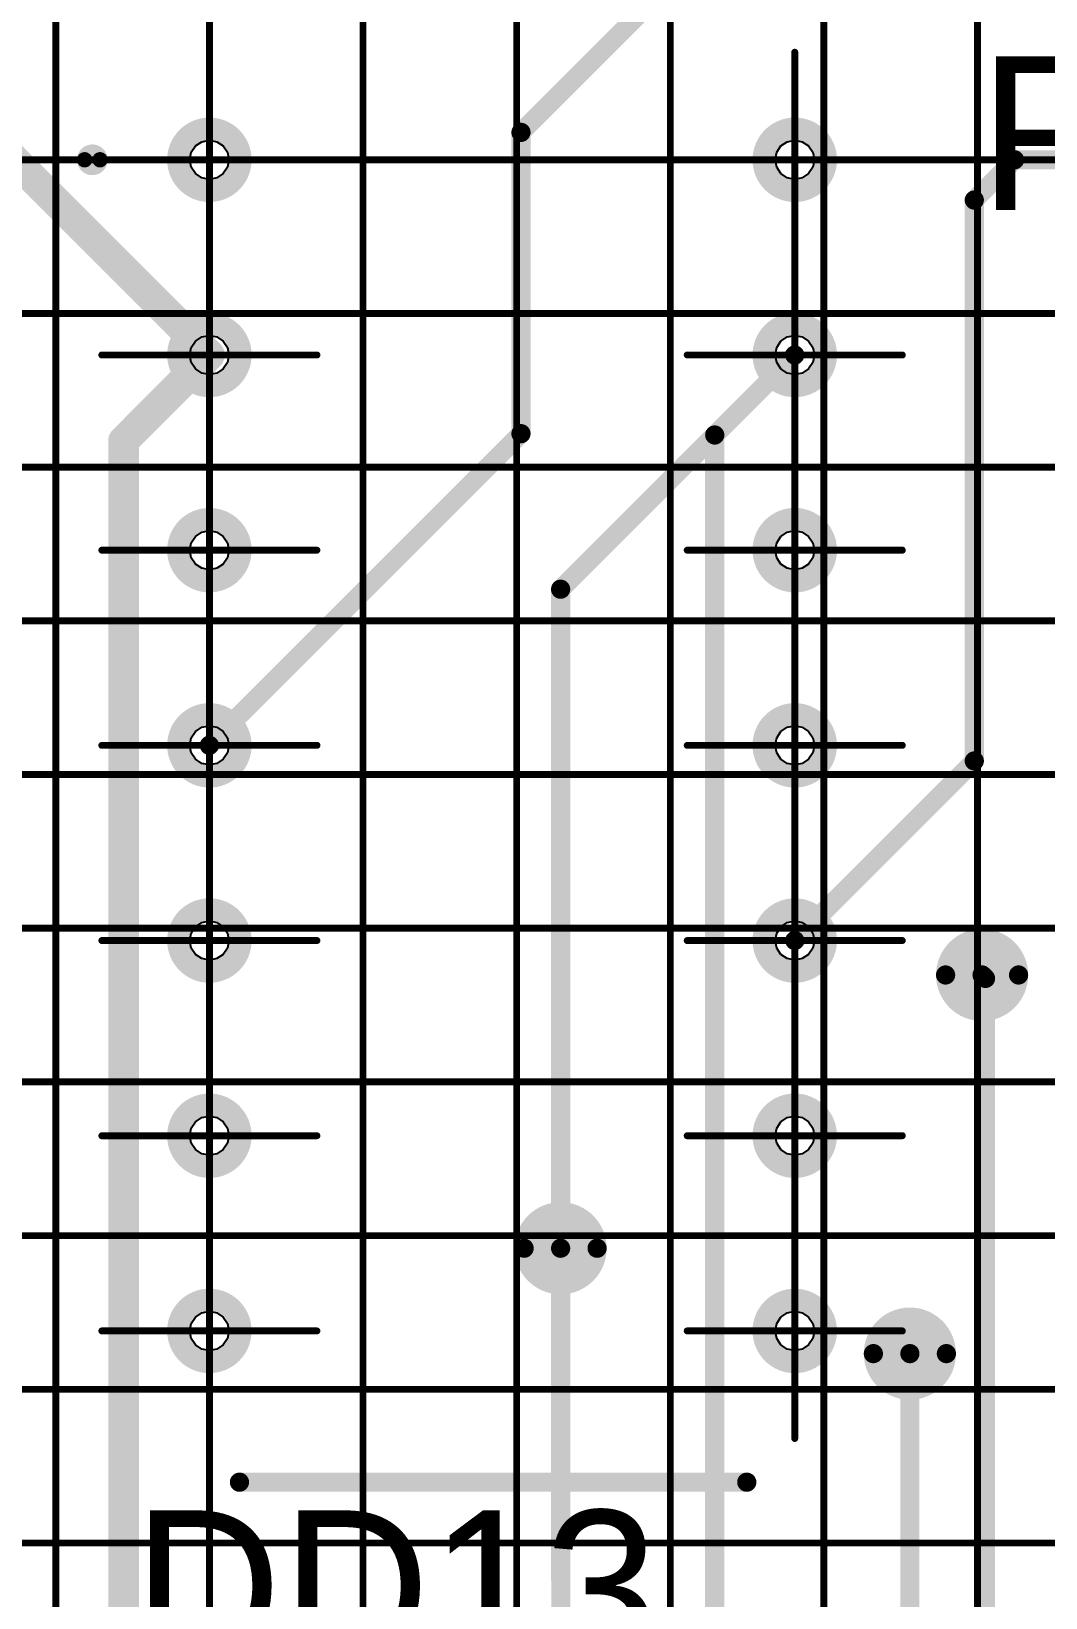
# Model space of a CAD drawing. Header units: millimetres. Extents: x 0 to 841, y 0 to 2540.
# Drawn here: x 252.36 to 278.77, y 2345.58 to 2386.34 of the extents above; entities that cross this region are included whole.
import ezdxf

# ---------------------------------------------------------------- set-up
doc = ezdxf.new("R2010")
doc.units = ezdxf.units.MM
for name, color, linetype in [('Mechanical11', 56, 'Continuous'), ('Mechanical12', 56, 'Continuous'), ('Mechanical7', 56, 'Continuous'), ('Mechanical9', 56, 'Continuous')]:
    doc.layers.add(name, color=color, linetype=linetype)

# ---------------------------------------------------------------- blocks, each defined once
blk = doc.blocks.new('BOASVIEW______T___O_______2_1_33_1_B_1')
at = {"layer": 'Mechanical12'}
for points, const_width in [([(184.8, 132, 1), (183.2, 132, 1)], 0.6), ([(200.04, 132, 1), (198.44, 132, 1)], 0.6), ([(181.152, 132, 1), (180.752, 132, 1)], 0.4), ([(180.652, 132, 1), (180.852, 132, 1)], 0.2), ([(181.052, 132, 1), (181.252, 132, 1)], 0.2), ([(183.05, 132, 1), (183.35, 132, 1)], 0.3), ([(184.65, 132, 1), (184.95, 132, 1)], 0.3), ([(198.29, 132, 1), (198.59, 132, 1)], 0.3), ([(199.89, 132, 1), (200.19, 132, 1)], 0.3), ([(184.8, 126.92, 1), (183.2, 126.92, 1)], 0.6), ([(200.04, 126.92, 1), (198.44, 126.92, 1)], 0.6), ([(183.05, 126.92, 1), (183.35, 126.92, 1)], 0.3), ([(184.65, 126.92, 1), (184.95, 126.92, 1)], 0.3), ([(198.29, 126.92, 1), (198.59, 126.92, 1)], 0.3), ([(199.89, 126.92, 1), (200.19, 126.92, 1)], 0.3), ([(184.8, 121.84, 1), (183.2, 121.84, 1)], 0.6), ([(200.04, 121.84, 1), (198.44, 121.84, 1)], 0.6), ([(183.05, 121.84, 1), (183.35, 121.84, 1)], 0.3), ([(184.65, 121.84, 1), (184.95, 121.84, 1)], 0.3), ([(198.29, 121.84, 1), (198.59, 121.84, 1)], 0.3), ([(199.89, 121.84, 1), (200.19, 121.84, 1)], 0.3), ([(184.8, 116.76, 1), (183.2, 116.76, 1)], 0.6), ([(200.04, 116.76, 1), (198.44, 116.76, 1)], 0.6), ([(183.05, 116.76, 1), (183.35, 116.76, 1)], 0.3), ([(184.65, 116.76, 1), (184.95, 116.76, 1)], 0.3), ([(198.29, 116.76, 1), (198.59, 116.76, 1)], 0.3), ([(199.89, 116.76, 1), (200.19, 116.76, 1)], 0.3), ([(184.8, 111.68, 1), (183.2, 111.68, 1)], 0.6), ([(200.04, 111.68, 1), (198.44, 111.68, 1)], 0.6), ([(183.05, 111.68, 1), (183.35, 111.68, 1)], 0.3), ([(184.65, 111.68, 1), (184.95, 111.68, 1)], 0.3), ([(198.29, 111.68, 1), (198.59, 111.68, 1)], 0.3), ([(199.89, 111.68, 1), (200.19, 111.68, 1)], 0.3), ([(184.8, 106.6, 1), (183.2, 106.6, 1)], 0.6), ([(200.04, 106.6, 1), (198.44, 106.6, 1)], 0.6), ([(183.05, 106.6, 1), (183.35, 106.6, 1)], 0.3), ([(184.65, 106.6, 1), (184.95, 106.6, 1)], 0.3), ([(198.29, 106.6, 1), (198.59, 106.6, 1)], 0.3), ([(199.89, 106.6, 1), (200.19, 106.6, 1)], 0.3), ([(184.8, 101.52, 1), (183.2, 101.52, 1)], 0.6), ([(200.04, 101.52, 1), (198.44, 101.52, 1)], 0.6), ([(183.05, 101.52, 1), (183.35, 101.52, 1)], 0.3), ([(184.65, 101.52, 1), (184.95, 101.52, 1)], 0.3), ([(198.29, 101.52, 1), (198.59, 101.52, 1)], 0.3), ([(199.89, 101.52, 1), (200.19, 101.52, 1)], 0.3), ([(184.658, 97.583, 1), (184.908, 97.583, 1)], 0.25), ([(197.866, 97.583, 1), (198.116, 97.583, 1)], 0.25)]:
    blk.add_lwpolyline(points, format="xyb", close=True, dxfattribs=dict(at, const_width=const_width))
at = {"layer": 'Mechanical12', "const_width": 0.5}
blk.add_lwpolyline([(184.783, 97.583), (197.991, 97.583)], dxfattribs=at)
at = {"layer": 'Mechanical7', "const_width": 0.18}
for points in [[(184, 129.2), (184, 134.8)], [(199.24, 129.2), (199.24, 134.8)], [(181.2, 132), (186.8, 132)], [(196.44, 132), (202.04, 132)], [(184, 124.12), (184, 129.72)], [(199.24, 124.12), (199.24, 129.72)], [(181.2, 126.92), (186.8, 126.92)], [(196.44, 126.92), (202.04, 126.92)], [(184, 119.04), (184, 124.64)], [(199.24, 119.04), (199.24, 124.64)], [(181.2, 121.84), (186.8, 121.84)], [(196.44, 121.84), (202.04, 121.84)], [(184, 113.96), (184, 119.56)], [(199.24, 113.96), (199.24, 119.56)], [(181.2, 116.76), (186.8, 116.76)], [(196.44, 116.76), (202.04, 116.76)], [(184, 108.88), (184, 114.48)], [(199.24, 108.88), (199.24, 114.48)], [(181.2, 111.68), (186.8, 111.68)], [(196.44, 111.68), (202.04, 111.68)], [(184, 103.8), (184, 109.4)], [(199.24, 103.8), (199.24, 109.4)], [(181.2, 106.6), (186.8, 106.6)], [(196.44, 106.6), (202.04, 106.6)], [(184, 98.72), (184, 104.32)], [(199.24, 98.72), (199.24, 104.32)], [(181.2, 101.52), (186.8, 101.52)], [(196.44, 101.52), (202.04, 101.52)]]:
    blk.add_lwpolyline(points, dxfattribs=at)
at = {"layer": 'Mechanical7', "const_width": 0.09}
for points in [[(183.955, 134.8, 1), (184.045, 134.8, 1)], [(199.195, 134.8, 1), (199.285, 134.8, 1)], [(181.155, 132, 1), (181.245, 132, 1)], [(186.755, 132, 1), (186.845, 132, 1)], [(196.395, 132, 1), (196.485, 132, 1)], [(201.995, 132, 1), (202.085, 132, 1)], [(183.955, 129.72, 1), (184.045, 129.72, 1)], [(199.195, 129.72, 1), (199.285, 129.72, 1)], [(183.955, 129.2, 1), (184.045, 129.2, 1)], [(199.195, 129.2, 1), (199.285, 129.2, 1)], [(181.155, 126.92, 1), (181.245, 126.92, 1)], [(186.755, 126.92, 1), (186.845, 126.92, 1)], [(196.395, 126.92, 1), (196.485, 126.92, 1)], [(201.995, 126.92, 1), (202.085, 126.92, 1)], [(183.955, 124.64, 1), (184.045, 124.64, 1)], [(199.195, 124.64, 1), (199.285, 124.64, 1)], [(183.955, 124.12, 1), (184.045, 124.12, 1)], [(199.195, 124.12, 1), (199.285, 124.12, 1)], [(181.155, 121.84, 1), (181.245, 121.84, 1)], [(186.755, 121.84, 1), (186.845, 121.84, 1)], [(196.395, 121.84, 1), (196.485, 121.84, 1)], [(201.995, 121.84, 1), (202.085, 121.84, 1)], [(183.955, 119.56, 1), (184.045, 119.56, 1)], [(199.195, 119.56, 1), (199.285, 119.56, 1)], [(183.955, 119.04, 1), (184.045, 119.04, 1)], [(199.195, 119.04, 1), (199.285, 119.04, 1)], [(181.155, 116.76, 1), (181.245, 116.76, 1)], [(186.755, 116.76, 1), (186.845, 116.76, 1)], [(196.395, 116.76, 1), (196.485, 116.76, 1)], [(201.995, 116.76, 1), (202.085, 116.76, 1)], [(183.955, 114.48, 1), (184.045, 114.48, 1)], [(199.195, 114.48, 1), (199.285, 114.48, 1)], [(183.955, 113.96, 1), (184.045, 113.96, 1)], [(199.195, 113.96, 1), (199.285, 113.96, 1)], [(181.155, 111.68, 1), (181.245, 111.68, 1)], [(186.755, 111.68, 1), (186.845, 111.68, 1)], [(196.395, 111.68, 1), (196.485, 111.68, 1)], [(201.995, 111.68, 1), (202.085, 111.68, 1)], [(183.955, 109.4, 1), (184.045, 109.4, 1)], [(199.195, 109.4, 1), (199.285, 109.4, 1)], [(183.955, 108.88, 1), (184.045, 108.88, 1)], [(199.195, 108.88, 1), (199.285, 108.88, 1)], [(181.155, 106.6, 1), (181.245, 106.6, 1)], [(186.755, 106.6, 1), (186.845, 106.6, 1)], [(196.395, 106.6, 1), (196.485, 106.6, 1)], [(201.995, 106.6, 1), (202.085, 106.6, 1)], [(183.955, 104.32, 1), (184.045, 104.32, 1)], [(199.195, 104.32, 1), (199.285, 104.32, 1)], [(183.955, 103.8, 1), (184.045, 103.8, 1)], [(199.195, 103.8, 1), (199.285, 103.8, 1)], [(181.155, 101.52, 1), (181.245, 101.52, 1)], [(186.755, 101.52, 1), (186.845, 101.52, 1)], [(196.395, 101.52, 1), (196.485, 101.52, 1)], [(201.995, 101.52, 1), (202.085, 101.52, 1)], [(183.955, 98.72, 1), (184.045, 98.72, 1)], [(199.195, 98.72, 1), (199.285, 98.72, 1)]]:
    blk.add_lwpolyline(points, format="xyb", close=True, dxfattribs=at)
at = {"layer": 'Mechanical7'}
for s, p in [('R15', (204.043, 130.696)), ('DD13', (182.012, 92.85))]:
    blk.add_text(s, height=4, dxfattribs=at).set_placement(p)
blk = doc.blocks.new('BOASVIEW______T___L_____2_1_1_1_B_4')
at = {"layer": 'Mechanical11'}
for p, q in [((183.805, 132.471), (184, 132.51)), ((184, 132.51), (184, 132)), ((199.045, 132.471), (199.24, 132.51)), ((199.24, 132.51), (199.24, 132)), ((183.49, 132), (183.529, 132.195)), ((183.529, 132.195), (183.64, 132.36)), ((183.64, 132.36), (183.805, 132.471)), ((198.73, 132), (198.769, 132.195)), ((198.769, 132.195), (198.88, 132.36)), ((198.88, 132.36), (199.045, 132.471)), ((184, 132), (183.49, 132)), ((184, 132), (184.51, 132)), ((184, 131.49), (184, 132)), ((184.471, 131.805), (184.36, 131.64)), ((184.51, 132), (184.471, 131.805)), ((199.24, 132), (198.73, 132)), ((199.24, 132), (199.75, 132)), ((199.24, 131.49), (199.24, 132)), ((199.711, 131.805), (199.6, 131.64)), ((199.75, 132), (199.711, 131.805)), ((184.195, 131.529), (184, 131.49)), ((184.36, 131.64), (184.195, 131.529)), ((199.435, 131.529), (199.24, 131.49)), ((199.6, 131.64), (199.435, 131.529)), ((183.529, 127.115), (183.64, 127.28)), ((183.64, 127.28), (183.805, 127.391)), ((183.805, 127.391), (184, 127.43)), ((184, 127.43), (184, 126.92)), ((198.769, 127.115), (198.88, 127.28)), ((198.88, 127.28), (199.045, 127.391)), ((199.045, 127.391), (199.24, 127.43)), ((199.24, 127.43), (199.24, 126.92)), ((183.49, 126.92), (183.529, 127.115)), ((184, 126.92), (183.49, 126.92)), ((184, 126.92), (184.51, 126.92)), ((184, 126.41), (184, 126.92)), ((184.51, 126.92), (184.471, 126.725)), ((198.73, 126.92), (198.769, 127.115)), ((199.24, 126.92), (198.73, 126.92)), ((199.24, 126.92), (199.75, 126.92)), ((199.24, 126.41), (199.24, 126.92)), ((199.75, 126.92), (199.711, 126.725)), ((184.195, 126.449), (184, 126.41)), ((184.36, 126.56), (184.195, 126.449)), ((184.471, 126.725), (184.36, 126.56)), ((199.435, 126.449), (199.24, 126.41)), ((199.6, 126.56), (199.435, 126.449)), ((199.711, 126.725), (199.6, 126.56)), ((183.64, 122.2), (183.805, 122.311)), ((183.805, 122.311), (184, 122.35)), ((184, 122.35), (184, 121.84)), ((198.88, 122.2), (199.045, 122.311)), ((199.045, 122.311), (199.24, 122.35)), ((199.24, 122.35), (199.24, 121.84)), ((183.49, 121.84), (183.529, 122.035)), ((183.529, 122.035), (183.64, 122.2)), ((198.73, 121.84), (198.769, 122.035)), ((198.769, 122.035), (198.88, 122.2)), ((184, 121.84), (183.49, 121.84)), ((184, 121.84), (184.51, 121.84)), ((184, 121.33), (184, 121.84)), ((184.471, 121.645), (184.36, 121.48)), ((184.51, 121.84), (184.471, 121.645)), ((199.24, 121.84), (198.73, 121.84)), ((199.24, 121.84), (199.75, 121.84)), ((199.24, 121.33), (199.24, 121.84)), ((199.711, 121.645), (199.6, 121.48)), ((199.75, 121.84), (199.711, 121.645)), ((184.195, 121.369), (184, 121.33)), ((184.36, 121.48), (184.195, 121.369)), ((199.435, 121.369), (199.24, 121.33)), ((199.6, 121.48), (199.435, 121.369)), ((183.529, 116.955), (183.64, 117.12)), ((183.64, 117.12), (183.805, 117.231)), ((183.805, 117.231), (184, 117.27)), ((184, 117.27), (184, 116.76)), ((198.769, 116.955), (198.88, 117.12)), ((198.88, 117.12), (199.045, 117.231)), ((199.045, 117.231), (199.24, 117.27)), ((199.24, 117.27), (199.24, 116.76)), ((183.49, 116.76), (183.529, 116.955)), ((184, 116.76), (183.49, 116.76)), ((184, 116.76), (184.51, 116.76)), ((184, 116.25), (184, 116.76)), ((184.51, 116.76), (184.471, 116.565)), ((198.73, 116.76), (198.769, 116.955)), ((199.24, 116.76), (198.73, 116.76)), ((199.24, 116.76), (199.75, 116.76)), ((199.24, 116.25), (199.24, 116.76)), ((199.75, 116.76), (199.711, 116.565)), ((184.195, 116.289), (184, 116.25)), ((184.36, 116.4), (184.195, 116.289)), ((184.471, 116.565), (184.36, 116.4)), ((199.435, 116.289), (199.24, 116.25)), ((199.6, 116.4), (199.435, 116.289)), ((199.711, 116.565), (199.6, 116.4)), ((183.64, 112.04), (183.805, 112.151)), ((183.805, 112.151), (184, 112.19)), ((184, 112.19), (184, 111.68)), ((198.88, 112.04), (199.045, 112.151)), ((199.045, 112.151), (199.24, 112.19)), ((199.24, 112.19), (199.24, 111.68)), ((183.49, 111.68), (183.529, 111.875)), ((183.529, 111.875), (183.64, 112.04)), ((198.73, 111.68), (198.769, 111.875)), ((198.769, 111.875), (198.88, 112.04)), ((184, 111.68), (183.49, 111.68)), ((184, 111.68), (184.51, 111.68)), ((184, 111.17), (184, 111.68)), ((184.36, 111.32), (184.195, 111.209)), ((184.471, 111.485), (184.36, 111.32)), ((184.51, 111.68), (184.471, 111.485)), ((199.24, 111.68), (198.73, 111.68)), ((199.24, 111.68), (199.75, 111.68)), ((199.24, 111.17), (199.24, 111.68)), ((199.6, 111.32), (199.435, 111.209)), ((199.711, 111.485), (199.6, 111.32)), ((199.75, 111.68), (199.711, 111.485)), ((184.195, 111.209), (184, 111.17)), ((199.435, 111.209), (199.24, 111.17)), ((183.529, 106.795), (183.64, 106.96)), ((183.64, 106.96), (183.805, 107.071)), ((183.805, 107.071), (184, 107.11)), ((184, 107.11), (184, 106.6)), ((198.769, 106.795), (198.88, 106.96)), ((198.88, 106.96), (199.045, 107.071)), ((199.045, 107.071), (199.24, 107.11)), ((199.24, 107.11), (199.24, 106.6)), ((183.49, 106.6), (183.529, 106.795)), ((184, 106.6), (183.49, 106.6)), ((184, 106.6), (184.51, 106.6)), ((184, 106.09), (184, 106.6)), ((184.471, 106.405), (184.36, 106.24)), ((184.51, 106.6), (184.471, 106.405)), ((198.73, 106.6), (198.769, 106.795)), ((199.24, 106.6), (198.73, 106.6)), ((199.24, 106.6), (199.75, 106.6)), ((199.24, 106.09), (199.24, 106.6)), ((199.711, 106.405), (199.6, 106.24)), ((199.75, 106.6), (199.711, 106.405)), ((184.195, 106.129), (184, 106.09)), ((184.36, 106.24), (184.195, 106.129)), ((199.435, 106.129), (199.24, 106.09)), ((199.6, 106.24), (199.435, 106.129)), ((183.64, 101.88), (183.805, 101.991)), ((183.805, 101.991), (184, 102.03)), ((184, 102.03), (184, 101.52)), ((198.88, 101.88), (199.045, 101.991)), ((199.045, 101.991), (199.24, 102.03)), ((199.24, 102.03), (199.24, 101.52)), ((183.49, 101.52), (183.529, 101.715)), ((184, 101.52), (183.49, 101.52)), ((183.529, 101.715), (183.64, 101.88)), ((184, 101.52), (184.51, 101.52)), ((184, 101.01), (184, 101.52)), ((184.51, 101.52), (184.471, 101.325)), ((198.73, 101.52), (198.769, 101.715)), ((199.24, 101.52), (198.73, 101.52)), ((198.769, 101.715), (198.88, 101.88)), ((199.24, 101.52), (199.75, 101.52)), ((199.24, 101.01), (199.24, 101.52)), ((199.75, 101.52), (199.711, 101.325)), ((184.36, 101.16), (184.195, 101.049)), ((184.471, 101.325), (184.36, 101.16)), ((199.6, 101.16), (199.435, 101.049)), ((199.711, 101.325), (199.6, 101.16)), ((184.195, 101.049), (184, 101.01)), ((199.435, 101.049), (199.24, 101.01))]:
    blk.add_line(p, q, dxfattribs=at)
for points, const_width in [([(204.467, 110.784, 1), (203.767, 110.784, 1)], 0.7), ([(203.592, 110.784, 1), (203.942, 110.784, 1)], 0.35), ([(204.292, 110.784, 1), (204.642, 110.784, 1)], 0.35), ([(193.494, 103.672, 1), (192.794, 103.672, 1)], 0.7), ([(192.619, 103.672, 1), (192.969, 103.672, 1)], 0.35), ([(193.319, 103.672, 1), (193.669, 103.672, 1)], 0.35), ([(202.587, 100.929, 1), (201.887, 100.929, 1)], 0.7), ([(201.712, 100.929, 1), (202.062, 100.929, 1)], 0.35), ([(202.412, 100.929, 1), (202.762, 100.929, 1)], 0.35)]:
    blk.add_lwpolyline(points, format="xyb", close=True, dxfattribs=dict(at, const_width=const_width))
at = {"layer": 'Mechanical12'}
for p, q in [((184, 132), (184, 132.51)), ((184, 132.51), (184.195, 132.471)), ((199.24, 132), (199.24, 132.51)), ((199.24, 132.51), (199.435, 132.471)), ((184.195, 132.471), (184.36, 132.36)), ((184.36, 132.36), (184.471, 132.195)), ((184.471, 132.195), (184.51, 132)), ((199.435, 132.471), (199.6, 132.36)), ((199.6, 132.36), (199.711, 132.195)), ((199.711, 132.195), (199.75, 132)), ((183.49, 132), (184, 132)), ((183.529, 131.805), (183.49, 132)), ((183.64, 131.64), (183.529, 131.805)), ((184, 132), (184, 131.49)), ((184.51, 132), (184, 132)), ((198.73, 132), (199.24, 132)), ((198.769, 131.805), (198.73, 132)), ((198.88, 131.64), (198.769, 131.805)), ((199.24, 132), (199.24, 131.49)), ((199.75, 132), (199.24, 132)), ((183.805, 131.529), (183.64, 131.64)), ((184, 131.49), (183.805, 131.529)), ((199.045, 131.529), (198.88, 131.64)), ((199.24, 131.49), (199.045, 131.529)), ((184, 126.92), (184, 127.43)), ((184, 127.43), (184.195, 127.391)), ((184.195, 127.391), (184.36, 127.28)), ((184.36, 127.28), (184.471, 127.115)), ((199.24, 126.92), (199.24, 127.43)), ((199.24, 127.43), (199.435, 127.391)), ((199.435, 127.391), (199.6, 127.28)), ((199.6, 127.28), (199.711, 127.115)), ((183.49, 126.92), (184, 126.92)), ((183.529, 126.725), (183.49, 126.92)), ((184, 126.92), (184, 126.41)), ((184.51, 126.92), (184, 126.92)), ((184.471, 127.115), (184.51, 126.92)), ((198.73, 126.92), (199.24, 126.92)), ((198.769, 126.725), (198.73, 126.92)), ((199.24, 126.92), (199.24, 126.41)), ((199.75, 126.92), (199.24, 126.92)), ((199.711, 127.115), (199.75, 126.92)), ((183.64, 126.56), (183.529, 126.725)), ((183.805, 126.449), (183.64, 126.56)), ((184, 126.41), (183.805, 126.449)), ((198.88, 126.56), (198.769, 126.725)), ((199.045, 126.449), (198.88, 126.56)), ((199.24, 126.41), (199.045, 126.449)), ((184, 121.84), (184, 122.35)), ((184, 122.35), (184.195, 122.311)), ((184.195, 122.311), (184.36, 122.2)), ((199.24, 121.84), (199.24, 122.35)), ((199.24, 122.35), (199.435, 122.311)), ((199.435, 122.311), (199.6, 122.2)), ((184.36, 122.2), (184.471, 122.035)), ((184.471, 122.035), (184.51, 121.84)), ((199.6, 122.2), (199.711, 122.035)), ((199.711, 122.035), (199.75, 121.84)), ((183.49, 121.84), (184, 121.84)), ((183.529, 121.645), (183.49, 121.84)), ((183.64, 121.48), (183.529, 121.645)), ((184, 121.84), (184, 121.33)), ((184.51, 121.84), (184, 121.84)), ((198.73, 121.84), (199.24, 121.84)), ((198.769, 121.645), (198.73, 121.84)), ((198.88, 121.48), (198.769, 121.645)), ((199.24, 121.84), (199.24, 121.33)), ((199.75, 121.84), (199.24, 121.84)), ((183.805, 121.369), (183.64, 121.48)), ((184, 121.33), (183.805, 121.369)), ((199.045, 121.369), (198.88, 121.48)), ((199.24, 121.33), (199.045, 121.369)), ((184, 116.76), (184, 117.27)), ((184, 117.27), (184.195, 117.231)), ((184.195, 117.231), (184.36, 117.12)), ((184.36, 117.12), (184.471, 116.955)), ((199.24, 116.76), (199.24, 117.27)), ((199.24, 117.27), (199.435, 117.231)), ((199.435, 117.231), (199.6, 117.12)), ((199.6, 117.12), (199.711, 116.955)), ((183.49, 116.76), (184, 116.76)), ((183.529, 116.565), (183.49, 116.76)), ((184, 116.76), (184, 116.25)), ((184.51, 116.76), (184, 116.76)), ((184.471, 116.955), (184.51, 116.76)), ((198.73, 116.76), (199.24, 116.76)), ((198.769, 116.565), (198.73, 116.76)), ((199.24, 116.76), (199.24, 116.25)), ((199.75, 116.76), (199.24, 116.76)), ((199.711, 116.955), (199.75, 116.76)), ((183.64, 116.4), (183.529, 116.565)), ((183.805, 116.289), (183.64, 116.4)), ((184, 116.25), (183.805, 116.289)), ((198.88, 116.4), (198.769, 116.565)), ((199.045, 116.289), (198.88, 116.4)), ((199.24, 116.25), (199.045, 116.289)), ((184, 111.68), (184, 112.19)), ((184, 112.19), (184.195, 112.151)), ((184.195, 112.151), (184.36, 112.04)), ((199.24, 111.68), (199.24, 112.19)), ((199.24, 112.19), (199.435, 112.151)), ((199.435, 112.151), (199.6, 112.04)), ((184.36, 112.04), (184.471, 111.875)), ((184.471, 111.875), (184.51, 111.68)), ((199.6, 112.04), (199.711, 111.875)), ((199.711, 111.875), (199.75, 111.68)), ((183.49, 111.68), (184, 111.68)), ((183.529, 111.485), (183.49, 111.68)), ((183.64, 111.32), (183.529, 111.485)), ((183.805, 111.209), (183.64, 111.32)), ((184, 111.68), (184, 111.17)), ((184.51, 111.68), (184, 111.68)), ((198.73, 111.68), (199.24, 111.68)), ((198.769, 111.485), (198.73, 111.68)), ((198.88, 111.32), (198.769, 111.485)), ((199.045, 111.209), (198.88, 111.32)), ((199.24, 111.68), (199.24, 111.17)), ((199.75, 111.68), (199.24, 111.68)), ((184, 111.17), (183.805, 111.209)), ((199.24, 111.17), (199.045, 111.209)), ((184, 106.6), (184, 107.11)), ((184, 107.11), (184.195, 107.071)), ((184.195, 107.071), (184.36, 106.96)), ((184.36, 106.96), (184.471, 106.795)), ((199.24, 106.6), (199.24, 107.11)), ((199.24, 107.11), (199.435, 107.071)), ((199.435, 107.071), (199.6, 106.96)), ((199.6, 106.96), (199.711, 106.795)), ((183.49, 106.6), (184, 106.6)), ((183.529, 106.405), (183.49, 106.6)), ((183.64, 106.24), (183.529, 106.405)), ((184, 106.6), (184, 106.09)), ((184.51, 106.6), (184, 106.6)), ((184.471, 106.795), (184.51, 106.6)), ((198.73, 106.6), (199.24, 106.6)), ((198.769, 106.405), (198.73, 106.6)), ((198.88, 106.24), (198.769, 106.405)), ((199.24, 106.6), (199.24, 106.09)), ((199.75, 106.6), (199.24, 106.6)), ((199.711, 106.795), (199.75, 106.6)), ((183.805, 106.129), (183.64, 106.24)), ((184, 106.09), (183.805, 106.129)), ((199.045, 106.129), (198.88, 106.24)), ((199.24, 106.09), (199.045, 106.129)), ((184, 101.52), (184, 102.03)), ((184, 102.03), (184.195, 101.991)), ((184.195, 101.991), (184.36, 101.88)), ((199.24, 101.52), (199.24, 102.03)), ((199.24, 102.03), (199.435, 101.991)), ((199.435, 101.991), (199.6, 101.88)), ((183.49, 101.52), (184, 101.52)), ((183.529, 101.325), (183.49, 101.52)), ((184, 101.52), (184, 101.01)), ((184.51, 101.52), (184, 101.52)), ((184.36, 101.88), (184.471, 101.715)), ((184.471, 101.715), (184.51, 101.52)), ((198.73, 101.52), (199.24, 101.52)), ((198.769, 101.325), (198.73, 101.52)), ((199.24, 101.52), (199.24, 101.01)), ((199.75, 101.52), (199.24, 101.52)), ((199.6, 101.88), (199.711, 101.715)), ((199.711, 101.715), (199.75, 101.52)), ((183.64, 101.16), (183.529, 101.325)), ((183.805, 101.049), (183.64, 101.16)), ((198.88, 101.16), (198.769, 101.325)), ((199.045, 101.049), (198.88, 101.16)), ((184, 101.01), (183.805, 101.049)), ((199.24, 101.01), (199.045, 101.049))]:
    blk.add_line(p, q, dxfattribs=at)
for points, const_width in [([(171.72, 139.2), (184, 126.92)], 0.8), ([(192.112, 132.714), (197.398, 138)], 0.5), ([(192.112, 124.872), (192.112, 132.714)], 0.5), ([(203.914, 130.952), (204.962, 132)], 0.5), ([(204.962, 132), (210, 132)], 0.5), ([(203.914, 116.354), (203.914, 130.952)], 0.5), ([(181.765, 124.685), (184, 126.92)], 0.8), ([(197.157, 124.837), (199.24, 126.92)], 0.5), ([(181.765, 81.422), (181.765, 124.685)], 0.8), ([(184, 116.76), (192.112, 124.872)], 0.5), ([(193.144, 120.824), (197.157, 124.837)], 0.5), ([(197.157, 86.045), (197.157, 124.837)], 0.5), ([(193.144, 103.672), (193.144, 120.824)], 0.5), ([(199.24, 111.68), (203.914, 116.354)], 0.5), ([(204.117, 110.784), (204.206, 110.695)], 0.5), ([(204.206, 88.5), (204.206, 110.695)], 0.5), ([(193.144, 103.672), (193.167, 54.713)], 0.5), ([(202.237, 87.744), (202.237, 100.929)], 0.5)]:
    blk.add_lwpolyline(points, dxfattribs=dict(at, const_width=const_width))
for points, const_width in [([(184.8, 132, 1), (183.2, 132, 1)], 0.6), ([(191.987, 132.714, 1), (192.237, 132.714, 1)], 0.25), ([(191.987, 132.714, 1), (192.237, 132.714, 1)], 0.25), ([(200.04, 132, 1), (198.44, 132, 1)], 0.6), ([(183.05, 132, 1), (183.35, 132, 1)], 0.3), ([(184.65, 132, 1), (184.95, 132, 1)], 0.3), ([(198.29, 132, 1), (198.59, 132, 1)], 0.3), ([(199.89, 132, 1), (200.19, 132, 1)], 0.3), ([(204.837, 132, 1), (205.087, 132, 1)], 0.25), ([(204.837, 132, 1), (205.087, 132, 1)], 0.25), ([(203.789, 130.952, 1), (204.039, 130.952, 1)], 0.25), ([(203.789, 130.952, 1), (204.039, 130.952, 1)], 0.25), ([(184.8, 126.92, 1), (183.2, 126.92, 1)], 0.6), ([(200.04, 126.92, 1), (198.44, 126.92, 1)], 0.6), ([(183.05, 126.92, 1), (183.35, 126.92, 1)], 0.3), ([(183.8, 126.92, 1), (184.2, 126.92, 1)], 0.4), ([(183.8, 126.92, 1), (184.2, 126.92, 1)], 0.4), ([(184.65, 126.92, 1), (184.95, 126.92, 1)], 0.3), ([(198.29, 126.92, 1), (198.59, 126.92, 1)], 0.3), ([(199.89, 126.92, 1), (200.19, 126.92, 1)], 0.3), ([(199.115, 126.92, 1), (199.365, 126.92, 1)], 0.25), ([(181.565, 124.685, 1), (181.965, 124.685, 1)], 0.4), ([(181.565, 124.685, 1), (181.965, 124.685, 1)], 0.4), ([(191.987, 124.872, 1), (192.237, 124.872, 1)], 0.25), ([(191.987, 124.872, 1), (192.237, 124.872, 1)], 0.25), ([(197.032, 124.837, 1), (197.282, 124.837, 1)], 0.25), ([(197.032, 124.837, 1), (197.282, 124.837, 1)], 0.25), ([(197.032, 124.837, 1), (197.282, 124.837, 1)], 0.25), ([(184.8, 121.84, 1), (183.2, 121.84, 1)], 0.6), ([(200.04, 121.84, 1), (198.44, 121.84, 1)], 0.6), ([(183.05, 121.84, 1), (183.35, 121.84, 1)], 0.3), ([(184.65, 121.84, 1), (184.95, 121.84, 1)], 0.3), ([(198.29, 121.84, 1), (198.59, 121.84, 1)], 0.3), ([(199.89, 121.84, 1), (200.19, 121.84, 1)], 0.3), ([(193.019, 120.824, 1), (193.269, 120.824, 1)], 0.25), ([(193.019, 120.824, 1), (193.269, 120.824, 1)], 0.25), ([(184.8, 116.76, 1), (183.2, 116.76, 1)], 0.6), ([(200.04, 116.76, 1), (198.44, 116.76, 1)], 0.6), ([(183.05, 116.76, 1), (183.35, 116.76, 1)], 0.3), ([(183.875, 116.76, 1), (184.125, 116.76, 1)], 0.25), ([(184.65, 116.76, 1), (184.95, 116.76, 1)], 0.3), ([(198.29, 116.76, 1), (198.59, 116.76, 1)], 0.3), ([(199.89, 116.76, 1), (200.19, 116.76, 1)], 0.3), ([(203.789, 116.354, 1), (204.039, 116.354, 1)], 0.25), ([(203.789, 116.354, 1), (204.039, 116.354, 1)], 0.25), ([(184.8, 111.68, 1), (183.2, 111.68, 1)], 0.6), ([(200.04, 111.68, 1), (198.44, 111.68, 1)], 0.6), ([(183.05, 111.68, 1), (183.35, 111.68, 1)], 0.3), ([(184.65, 111.68, 1), (184.95, 111.68, 1)], 0.3), ([(198.29, 111.68, 1), (198.59, 111.68, 1)], 0.3), ([(199.115, 111.68, 1), (199.365, 111.68, 1)], 0.25), ([(199.89, 111.68, 1), (200.19, 111.68, 1)], 0.3), ([(205.067, 110.784, 1), (203.167, 110.784, 1)], 0.5), ([(203.042, 110.784, 1), (203.292, 110.784, 1)], 0.25), ([(203.992, 110.784, 1), (204.242, 110.784, 1)], 0.25), ([(204.081, 110.695, 1), (204.331, 110.695, 1)], 0.25), ([(204.081, 110.695, 1), (204.331, 110.695, 1)], 0.25), ([(204.942, 110.784, 1), (205.192, 110.784, 1)], 0.25), ([(184.8, 106.6, 1), (183.2, 106.6, 1)], 0.6), ([(200.04, 106.6, 1), (198.44, 106.6, 1)], 0.6), ([(183.05, 106.6, 1), (183.35, 106.6, 1)], 0.3), ([(184.65, 106.6, 1), (184.95, 106.6, 1)], 0.3), ([(198.29, 106.6, 1), (198.59, 106.6, 1)], 0.3), ([(199.89, 106.6, 1), (200.19, 106.6, 1)], 0.3), ([(194.094, 103.672, 1), (192.194, 103.672, 1)], 0.5), ([(192.069, 103.672, 1), (192.319, 103.672, 1)], 0.25), ([(193.019, 103.672, 1), (193.269, 103.672, 1)], 0.25), ([(193.019, 103.672, 1), (193.269, 103.672, 1)], 0.25), ([(193.969, 103.672, 1), (194.219, 103.672, 1)], 0.25), ([(184.8, 101.52, 1), (183.2, 101.52, 1)], 0.6), ([(200.04, 101.52, 1), (198.44, 101.52, 1)], 0.6), ([(203.187, 100.929, 1), (201.287, 100.929, 1)], 0.5), ([(183.05, 101.52, 1), (183.35, 101.52, 1)], 0.3), ([(184.65, 101.52, 1), (184.95, 101.52, 1)], 0.3), ([(198.29, 101.52, 1), (198.59, 101.52, 1)], 0.3), ([(199.89, 101.52, 1), (200.19, 101.52, 1)], 0.3), ([(201.162, 100.929, 1), (201.412, 100.929, 1)], 0.25), ([(202.112, 100.929, 1), (202.362, 100.929, 1)], 0.25), ([(203.062, 100.929, 1), (203.312, 100.929, 1)], 0.25)]:
    blk.add_lwpolyline(points, format="xyb", close=True, dxfattribs=dict(at, const_width=const_width))
at = {"layer": 'Mechanical7', "const_width": 0.18}
for points in [[(184, 129.5), (184, 134.5)], [(199.24, 129.5), (199.24, 134.5)], [(181.5, 132), (186.5, 132)], [(196.74, 132), (201.74, 132)], [(184, 124.42), (184, 129.42)], [(199.24, 124.42), (199.24, 129.42)], [(181.5, 126.92), (186.5, 126.92)], [(196.74, 126.92), (201.74, 126.92)], [(184, 119.34), (184, 124.34)], [(199.24, 119.34), (199.24, 124.34)], [(181.5, 121.84), (186.5, 121.84)], [(196.74, 121.84), (201.74, 121.84)], [(184, 114.26), (184, 119.26)], [(199.24, 114.26), (199.24, 119.26)], [(181.5, 116.76), (186.5, 116.76)], [(196.74, 116.76), (201.74, 116.76)], [(184, 109.18), (184, 114.18)], [(199.24, 109.18), (199.24, 114.18)], [(181.5, 111.68), (186.5, 111.68)], [(196.74, 111.68), (201.74, 111.68)], [(184, 104.1), (184, 109.1)], [(199.24, 104.1), (199.24, 109.1)], [(181.5, 106.6), (186.5, 106.6)], [(196.74, 106.6), (201.74, 106.6)], [(184, 99.02), (184, 104.02)], [(199.24, 99.02), (199.24, 104.02)], [(181.5, 101.52), (186.5, 101.52)], [(196.74, 101.52), (201.74, 101.52)]]:
    blk.add_lwpolyline(points, dxfattribs=at)
at = {"layer": 'Mechanical7', "const_width": 0.09}
for points in [[(183.955, 134.5, 1), (184.045, 134.5, 1)], [(199.195, 134.5, 1), (199.285, 134.5, 1)], [(181.455, 132, 1), (181.545, 132, 1)], [(186.455, 132, 1), (186.545, 132, 1)], [(196.695, 132, 1), (196.785, 132, 1)], [(201.695, 132, 1), (201.785, 132, 1)], [(183.955, 129.5, 1), (184.045, 129.5, 1)], [(183.955, 129.42, 1), (184.045, 129.42, 1)], [(199.195, 129.5, 1), (199.285, 129.5, 1)], [(199.195, 129.42, 1), (199.285, 129.42, 1)], [(181.455, 126.92, 1), (181.545, 126.92, 1)], [(186.455, 126.92, 1), (186.545, 126.92, 1)], [(196.695, 126.92, 1), (196.785, 126.92, 1)], [(201.695, 126.92, 1), (201.785, 126.92, 1)], [(183.955, 124.42, 1), (184.045, 124.42, 1)], [(183.955, 124.34, 1), (184.045, 124.34, 1)], [(199.195, 124.42, 1), (199.285, 124.42, 1)], [(199.195, 124.34, 1), (199.285, 124.34, 1)], [(181.455, 121.84, 1), (181.545, 121.84, 1)], [(186.455, 121.84, 1), (186.545, 121.84, 1)], [(196.695, 121.84, 1), (196.785, 121.84, 1)], [(201.695, 121.84, 1), (201.785, 121.84, 1)], [(183.955, 119.34, 1), (184.045, 119.34, 1)], [(183.955, 119.26, 1), (184.045, 119.26, 1)], [(199.195, 119.34, 1), (199.285, 119.34, 1)], [(199.195, 119.26, 1), (199.285, 119.26, 1)], [(181.455, 116.76, 1), (181.545, 116.76, 1)], [(186.455, 116.76, 1), (186.545, 116.76, 1)], [(196.695, 116.76, 1), (196.785, 116.76, 1)], [(201.695, 116.76, 1), (201.785, 116.76, 1)], [(183.955, 114.26, 1), (184.045, 114.26, 1)], [(183.955, 114.18, 1), (184.045, 114.18, 1)], [(199.195, 114.26, 1), (199.285, 114.26, 1)], [(199.195, 114.18, 1), (199.285, 114.18, 1)], [(181.455, 111.68, 1), (181.545, 111.68, 1)], [(186.455, 111.68, 1), (186.545, 111.68, 1)], [(196.695, 111.68, 1), (196.785, 111.68, 1)], [(201.695, 111.68, 1), (201.785, 111.68, 1)], [(183.955, 109.18, 1), (184.045, 109.18, 1)], [(199.195, 109.18, 1), (199.285, 109.18, 1)], [(183.955, 109.1, 1), (184.045, 109.1, 1)], [(199.195, 109.1, 1), (199.285, 109.1, 1)], [(181.455, 106.6, 1), (181.545, 106.6, 1)], [(186.455, 106.6, 1), (186.545, 106.6, 1)], [(196.695, 106.6, 1), (196.785, 106.6, 1)], [(201.695, 106.6, 1), (201.785, 106.6, 1)], [(183.955, 104.1, 1), (184.045, 104.1, 1)], [(183.955, 104.02, 1), (184.045, 104.02, 1)], [(199.195, 104.1, 1), (199.285, 104.1, 1)], [(199.195, 104.02, 1), (199.285, 104.02, 1)], [(181.455, 101.52, 1), (181.545, 101.52, 1)], [(186.455, 101.52, 1), (186.545, 101.52, 1)], [(196.695, 101.52, 1), (196.785, 101.52, 1)], [(201.695, 101.52, 1), (201.785, 101.52, 1)], [(183.955, 99.02, 1), (184.045, 99.02, 1)], [(199.195, 99.02, 1), (199.285, 99.02, 1)]]:
    blk.add_lwpolyline(points, format="xyb", close=True, dxfattribs=at)
at = {"layer": 'Mechanical9', "const_width": 0.18}
for points in [[(180, 0), (180, 210)], [(184, 0), (184, 210)], [(188, 0), (188, 210)], [(192, 0), (192, 210)], [(196, 0), (196, 210)], [(200, 0), (200, 210)], [(204, 0), (204, 210)], [(0, 132), (320, 132)], [(0, 128), (320, 128)], [(0, 124), (320, 124)], [(0, 120), (320, 120)], [(0, 116), (320, 116)], [(0, 112), (320, 112)], [(0, 108), (320, 108)], [(0, 104), (320, 104)], [(0, 100), (320, 100)], [(0, 96), (320, 96)]]:
    blk.add_lwpolyline(points, dxfattribs=at)

msp = doc.modelspace()

# ---------------------------------------------------------------- block references
for name in ['BOASVIEW______T___L_____2_1_1_1_B_4', 'BOASVIEW______T___O_______2_1_33_1_B_1']:
    msp.add_blockref(name, (73, 2251))

doc.saveas('drawing.dxf')
